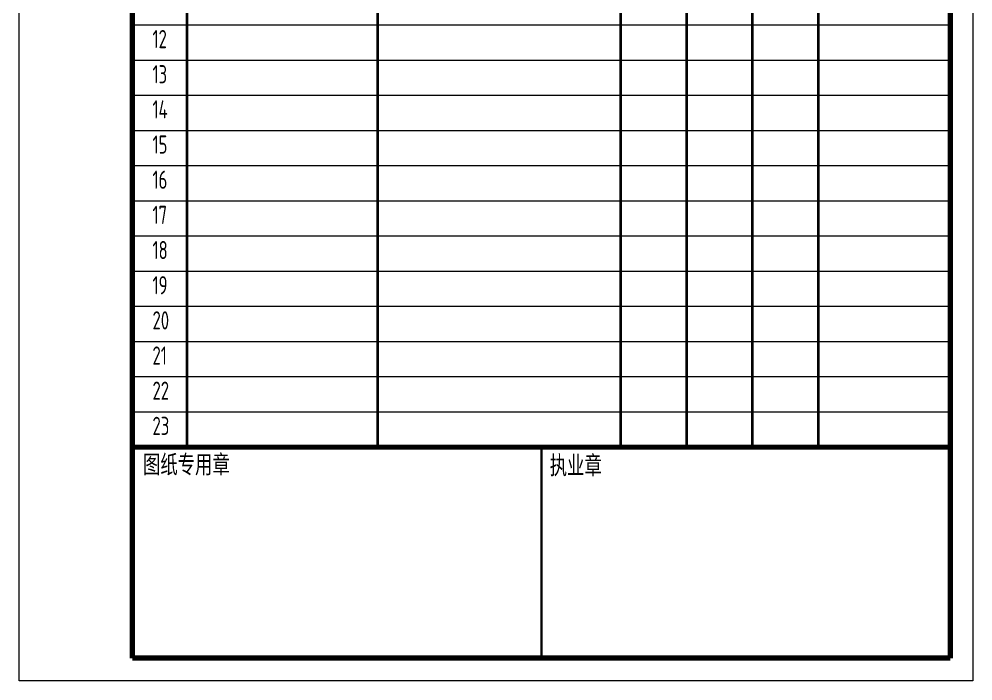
# Model space of a CAD drawing. Extents: x 3968514 to 5230306, y -516551 to -228246.
# Drawn here: x 4037802 to 4058802, y -329853 to -315294 of the extents above; entities that cross this region are included whole.
import ezdxf
from ezdxf.enums import TextEntityAlignment as Align

# ---------------------------------------------------------------- set-up
doc = ezdxf.new("R2010")
doc.units = 0
doc.header["$LTSCALE"] = 1000
doc.header["$MEASUREMENT"] = 0
doc.layers.add('AXIS', color=3, linetype='Continuous', lineweight=15)
doc.layers.add('DIMENSION', color=3, linetype='Continuous', lineweight=18)
doc.layers.add('TQ_DESIGNER2000', color=7, linetype='Continuous')
doc.styles.add('FRAME', font='simhei.ttf', dxfattribs={"width": 0.7})
doc.styles.add('TSSD_REIN', font='Tssdeng.shx', dxfattribs={"width": 0.7, "bigfont": 'hztxt.shx'})

# ---------------------------------------------------------------- blocks, each defined once
blk = doc.blocks.new('目录1')
at = {"layer": 'DIMENSION', "color": 7, "lineweight": 18}
for p, q in [((4297570, -2727339), (4297570, -2697639)), ((4318570, -2697639), (4318570, -2727339)), ((4318570, -2727339), (4297570, -2727339))]:
    blk.add_line(p, q, dxfattribs=at)
at = {"layer": 'DIMENSION', "color": 7, "lineweight": 100}
for p, q in [((4300070, -2726839), (4300070, -2698139)), ((4318070, -2698139), (4318070, -2726839)), ((4318070, -2726839), (4300070, -2726839))]:
    blk.add_line(p, q, dxfattribs=at)
at = {"layer": 'DIMENSION', "color": 7, "lineweight": 35}
for p, q in [((4305470, -2722198), (4305470, -2698139)), ((4312270, -2722198), (4312270, -2699756)), ((4301270, -2722198), (4301270, -2703106)), ((4310820, -2722198), (4310820, -2703106)), ((4313720, -2722198), (4313720, -2703106)), ((4315170, -2722198), (4315170, -2703106))]:
    blk.add_line(p, q, dxfattribs=at)
at = {"layer": 'DIMENSION', "color": 7}
for p, q in [((4318070, -2712915), (4300070, -2712915)), ((4318070, -2713689), (4300070, -2713689)), ((4318070, -2714462), (4300070, -2714462)), ((4318070, -2715236), (4300070, -2715236)), ((4318070, -2716009), (4300070, -2716009)), ((4318070, -2716783), (4300070, -2716783)), ((4318070, -2717556), (4300070, -2717556)), ((4318070, -2718330), (4300070, -2718330)), ((4318070, -2719103), (4300070, -2719103)), ((4318070, -2719877), (4300070, -2719877)), ((4318070, -2720651), (4300070, -2720651)), ((4318070, -2721424), (4300070, -2721424))]:
    blk.add_line(p, q, dxfattribs=at)
at = {"layer": 'DIMENSION', "color": 7, "lineweight": 70}
blk.add_line((4318070, -2722198), (4300070, -2722198), dxfattribs=at)
at = {"layer": 'DIMENSION', "color": 7, "const_width": 50}
blk.add_lwpolyline([(4309070, -2722198), (4309070, -2726839)], dxfattribs=at)
at = {"layer": 'DIMENSION', "color": 7, "char_height": 400, "attachment_point": 5, "style": 'FRAME'}
for s, insert, width in [('图纸专用章', (4301254, -2722598), 2928.14), ('执业章', (4309826, -2722616), 3554.58)]:
    blk.add_mtext(s, dxfattribs=dict(at, insert=insert, width=width))

msp = doc.modelspace()

# ---------------------------------------------------------------- block references
at = {"layer": 'AXIS', "color": 1}
msp.add_blockref('目录1', (-259768.52923, 2397485.56286), dxfattribs=at)

# ---------------------------------------------------------------- texts
at = {"layer": 'TQ_DESIGNER2000', "style": 'TSSD_REIN', "width": 0.7}
for s, p in [('12', (4040739.42283, -316053.98513)), ('13', (4040739.42283, -316827.52885)), ('14', (4040739.42283, -317601.07256)), ('15', (4040739.42283, -318374.61627)), ('16', (4040739.42283, -319148.15999)), ('17', (4040739.42283, -319921.7037)), ('18', (4040739.42283, -320695.24742)), ('19', (4040739.42283, -321468.79113)), ('20', (4040739.42283, -322242.33485)), ('21', (4040739.42283, -323015.87856)), ('22', (4040739.42283, -323789.42227)), ('23', (4040739.42283, -324562.96599))]:
    msp.add_text(s, height=400, dxfattribs=at).set_placement(p, align=Align.BOTTOM_LEFT)

doc.saveas('drawing.dxf')
